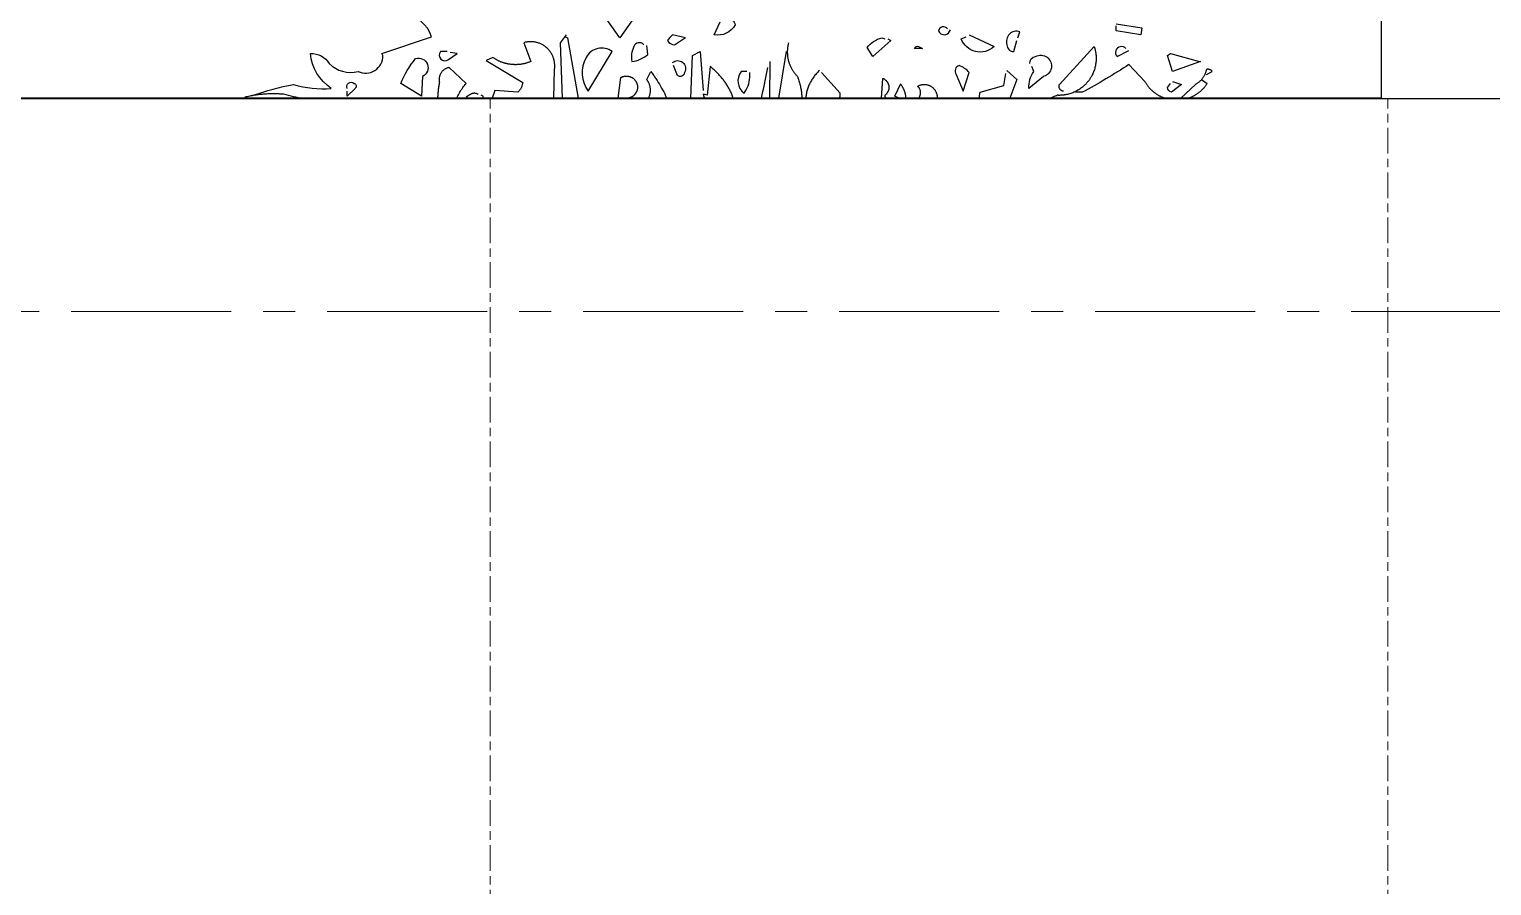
# Model space of a CAD drawing. Header units: millimetres. Extents: x -100356 to 314685, y 446 to 1273965.
# Drawn here: x 211245 to 214673, y 46660 to 48666 of the extents above; entities that cross this region are included whole.
import ezdxf
from ezdxf.xclip import XClip

# ---------------------------------------------------------------- set-up
doc = ezdxf.new("R2010")
doc.units = ezdxf.units.MM
doc.header["$XCLIPFRAME"] = 2
doc.linetypes.add('section$0$CENTER', pattern=[2, 1.25, -0.25, 0.25, -0.25])
doc.linetypes.add('section$0$Kume - Grid Line', pattern=[10.5, 6, -1.25, 2, -1.25])
doc.layers.add('NAM', color=3, linetype='Continuous')
doc.layers.add('section$0$植栽2', color=74, linetype='Continuous')
for name, color, linetype, lineweight in [('section$0$A-_ANOT----_D', 7, 'Continuous', 5), ('section$0$A-_FLORLEVL_E', 7, 'Continuous', 5), ('section$0$NKC_TRUC', 8, 'section$0$CENTER', 13)]:
    doc.layers.add(name, color=color, linetype=linetype, lineweight=lineweight)

# ---------------------------------------------------------------- blocks, each defined once
blk = doc.blocks.new('section$0$grid section')
at = {"layer": 'section$0$NKC_TRUC', "ltscale": 300}
blk.add_line((-141943.9, 19100), (0, 19100), dxfattribs=at)
blk = doc.blocks.new('section$0$A$C07C5541A')
for points in [[(2182.2, 840.3, 0.028854), (2114.1, 858.6, -0.099014), (2051, 851.9, 0.227432), (2085.9, 910.1, 0.276978), (2054.3, 893.5, -0.265564), (2006.1, 880.2, -0.560715), (1964.6, 906.8), (1966.3, 910.1), (1883.3, 938.3, -0.285431), (1928.1, 976.5), (1961.3, 986.5, 0.404877), (2022.8, 984.8), (2002.8, 1014.7), (2139, 1011.4, 0.570038), (2145.6, 1057.9), (2167.2, 1132.6, 0.530762), (2200.5, 1214, -0.137939), (2115.8, 1209, -0.618027), (2074.2, 1235.6, -0.039932), (2047.7, 1275.4, -0.714279), (2070.9, 1275.4), (2129, 1257.2), (2130.7, 1278.8), (2139, 1278.8)], [(1574.4, 1011.4, 0.449051), (1559.4, 1011.4, 0.291199), (1549.4, 1003.1, -0.477066), (1547.8, 964.9), (1567.7, 936.6), (1597.6, 978.2, -0.062256), (1581, 988.1, 0.162277), (1586, 1006.4), (1579.3, 1009.7)], [(1019.7, 951.6, -0.659393), (1034.6, 948.3, -0.746674), (1014.7, 949.9)], [(1390, 966.5, 0.523941), (1375.1, 958.2, 0.332581), (1409.9, 941.6), (1400, 963.2)], [(901.8, 936.6), (898.4, 946.6, -0.618027), (920, 925, -0.428558), (908.4, 913.4), (903.4, 931.7)], [(983.1, 941.6), (941.6, 921.7, 0.536621), (996.4, 935), (988.1, 938.3)], [(1119.3, 935), (1114.3, 931.7), (1144.2, 905.1), (1154.2, 920, 0.158264), (1129.3, 936.6), (1124.3, 935)], [(1461.4, 935), (1458.1, 936.6), (1479.7, 941.6, -0.099014), (1488, 931.7, -0.276978), (1476.4, 925), (1461.4, 935)], [(720.8, 918.4, -1.013779), (735.7, 905.1), (715.8, 915.1)], [(825.4, 847, 0.5), (832, 858.6), (773.9, 921.7, 0.527451), (835.3, 840.3, -0.289047), (906.8, 749, -0.238373), (910.1, 692.5, 0.023788), (928.3, 611.1, -0.09346), (953.3, 574.6), (930, 568)], [(881.8, 893.5, 0.4142), (871.9, 905.1, 1.122009), (858.6, 871.9), (883.5, 851.9, 0.147995), (875.2, 880.2), (878.5, 888.5)], [(1062.9, 918.4), (1074.5, 918.4, 0.618027), (1067.8, 921.7), (1061.2, 918.4), (1062.9, 918.4)], [(1285.4, 928.3, -0.276978), (1270.4, 871.9, 0.116058), (1263.8, 812.1, 0.276978), (1302, 744, 0.248367), (1307, 803.8), (1288.7, 913.4)], [(1426.6, 777.2, 0.618027), (1416.6, 770.6), (1409.9, 702.5, -0.463791), (1416.6, 888.5), (1421.6, 840.3), (1428.2, 842, -0.343094), (1421.6, 833.7), (1423.2, 825.4), (1426.6, 827), (1423.2, 817.1, -0.162277), (1426.6, 795.5), (1434.9, 722.4), (1453.1, 710.8), (1446.5, 906.8), (1433.2, 913.4), (1428.2, 848.6)], [(1527.9, 925, -0.582718), (1544.5, 921.7, -0.162277), (1547.8, 896.8, -0.149368), (1521.2, 908.4), (1522.9, 923.4)], [(1620.9, 847), (1581, 913.4, -0.472687), (1624.2, 903.4, -0.293182), (1620.9, 847)], [(1815.2, 818.7), (1843.4, 828.7, 0.096542), (1825.1, 860.3), (1853.4, 886.8, -0.431534), (1870, 861.9, -0.311569), (1793.6, 687.5), (1778.6, 672.6, 0.380188), (1747.1, 659.3), (1684, 629.4), (1677.3, 883.5, -0.551483), (1728.8, 928.3), (1717.2, 896.8, 0.260452), (1780.3, 903.4), (1791.9, 898.4), (1730.5, 861.9, 0.173203), (1738.8, 845.3), (1777, 848.6), (1785.3, 823.7), (1788.6, 823.7)], [(1856.7, 913.4), (1868.3, 913.4, -0.882782), (1855, 900.1), (1840.1, 910.1), (1851.7, 911.7)], [(586.2, 875.2), (576.3, 880.2, -0.302765), (586.2, 883.5, 0.236053), (604.5, 858.6), (704.1, 763.9, 0.329605), (744, 792.2, -0.336868), (783.9, 757.3), (812.1, 780.5, -0.455032), (818.7, 730.7, -0.229477), (883.5, 704.1), (910.1, 695.8)], [(594.5, 866.9), (584.6, 860.3, 0.571198), (689.2, 863.6), (715.8, 891.8, 0.022064), (793.8, 845.3), (805.4, 845.3)], [(920, 881.8), (903.4, 866.9), (936.6, 775.6, 0.299255), (964.9, 845.3), (925, 856.9), (921.7, 876.9)], [(993.1, 847), (983.1, 878.5, -0.116058), (999.8, 890.1, -0.535172), (1004.7, 875.2), (993.1, 847)], [(1233.9, 881.8, -0.418976), (1237.2, 778.9, -0.25), (1199, 843.6), (1230.6, 878.5)], [(1380.1, 227.5), (1400, 78.1, -0.4142), (1403.3, 54.8), (1406.6, 48.2), (1438.2, 58.1), (1444.8, 56.5, -0.094177), (1433.2, 220.9, 0.02861), (1434.9, 509.8, 0.09137), (1380.1, 687.5, -0.054916), (1323.6, 870.2), (1320.3, 886.8)], [(1479.7, 895.1, 0.855362), (1459.8, 878.5, 0.663971), (1471.4, 873.5), (1478, 890.1)], [(1899.9, 838.7), (1934.7, 860.3, 0.07106), (1909.8, 901.8, 0.933395), (1898.2, 871.9), (1899.9, 838.7)], [(642.7, 863.6), (627.8, 858.6), (644.4, 845.3, 0.343094), (651, 853.6), (646, 860.3)], [(1112.7, 632.7), (1129.3, 621.1, 0.350769), (1142.6, 659.3), (1127.6, 868.6, 0.587067), (1124.3, 840.3, -0.463791), (1111, 828.7), (1072.8, 832, -0.562729), (1069.5, 855.3, 0.882782), (1042.9, 822.1), (1102.7, 646), (1099.4, 644.4, -0.475967), (1104.4, 606.2), (1096.1, 606.2), (1102.7, 612.8, -0.083969), (1052.9, 697.5), (1056.2, 702.5, -0.116058), (1039.6, 778.9, 0.267624), (991.4, 830.4, 0.137894), (953.3, 697.5, 0.119873), (981.5, 739), (983.1, 742.3), (989.8, 719.1, -0.588394), (1013, 704.1, 0.050583), (1051.2, 695.8), (1052.9, 689.2), (1008.1, 675.9), (1006.4, 641), (978.2, 641)], [(1097.7, 858.6, 0.15036), (1089.4, 835.3, 0.618027), (1097.7, 833.7), (1107.7, 838.7), (1097.7, 860.3)], [(1355.1, 880.2), (1365.1, 880.2, -0.402649), (1360.1, 843.6, -0.137939), (1350.2, 870.2), (1350.2, 878.5)], [(1956.3, 800.5, -0.016876), (1825.1, 657.6, 0.125793), (1675.7, 499.9), (1657.4, 448.4, -0.073212), (1614.2, 508.2), (1566.1, 870.2, 1.260193), (1556.1, 835.3), (1561.1, 823.7, -0.835312), (1522.9, 866.9), (1516.2, 880.2, 0.248169), (1479.7, 659.3, -0.105927), (1474.7, 606.2, 0.4142), (1483, 606.2), (1479.7, 609.5, 0.054428), (1484.7, 465, 0.091705), (1511.3, 290.6, 0.064667), (1529.5, 225.9, 0.401794), (1554.4, 229.2), (1547.8, 227.5, 0.188629), (1564.4, 293.9, -0.108856), (1577.7, 355.4)], [(2024.4, 851.9, 0.819794), (2012.8, 860.3, 0.618027), (2011.1, 851.9), (2024.4, 838.7), (2024.4, 847)], [(1805.2, 842, -0.323349), (1820.1, 840.3), (1825.1, 837), (1803.5, 823.7, -0.350769), (1796.9, 838.7), (1800.2, 840.3)], [(1992.9, 805.4, -0.236053), (1996.2, 823.7, 0.062256), (2130.7, 842, -0.082748), (2195.5, 837)]]:
    blk.add_lwpolyline(points, format="xyb")
for points in [[(737.4, 959.9), (694.2, 953.3), (695.8, 941.6), (737.4, 948.3), (737.4, 956.6)], [(1659.1, 938.3), (1655.7, 936.6), (1632.5, 805.4), (1662.4, 795.5), (1667.4, 928.3), (1657.4, 941.6)], [(597.9, 896.8), (596.2, 896.8), (642.7, 880.2), (651, 906.8), (646, 910.1), (597.9, 896.8)], [(1316.9, 896.8), (1318.6, 707.5), (1318.6, 690.9)]]:
    blk.add_lwpolyline(points)
blk = doc.blocks.new('podium elevation 1')
at = {"layer": 'NAM', "elevation": 0}
blk.add_lwpolyline([(14199, 24445.1), (14199, 17839)], dxfattribs=at)
at = {"layer": 'section$0$A-_ANOT----_D', "color": 8, "linetype": 'section$0$Kume - Grid Line', "ltscale": 10, "elevation": 0}
for points in [[(0, 23230.2), (14199, 23230.2)], [(0, 21126.7), (14199, 21126.7)]]:
    blk.add_lwpolyline(points, dxfattribs=at)
at = {"layer": 'section$0$植栽2'}
ref = blk.add_blockref('section$0$A$C07C5541A', (13029.7, 20731.1, 0), dxfattribs=dict(at, xscale=-1.4, yscale=1.4, zscale=1.4, rotation=270))
XClip(ref).set_block_clipping_path([(293.5513947523, 835.2575304131), (2652.8867083565, 2835.2575304131)])
blk = doc.blocks.new('ELEVATION 1')
at = {"layer": 'NAM'}
blk.add_blockref('podium elevation 1', (816.3, 547699.2, 0), dxfattribs=at)
at = {"layer": 'section$0$A-_FLORLEVL_E'}
ref = blk.add_blockref('section$0$grid section', (-4583.7, 526177.6, 0), dxfattribs=dict(at, rotation=270))
XClip(ref).set_block_clipping_path([(-63133.662589381, -3062.3099419163), (16172.8238461059, 101487.3382753241)])

msp = doc.modelspace()

# ---------------------------------------------------------------- block references
at = {"layer": 'NAM', "rotation": 89.99999999999999}
msp.add_blockref('ELEVATION 1', (783254.7, 33488.6, 0), dxfattribs=at)

doc.saveas('drawing.dxf')
